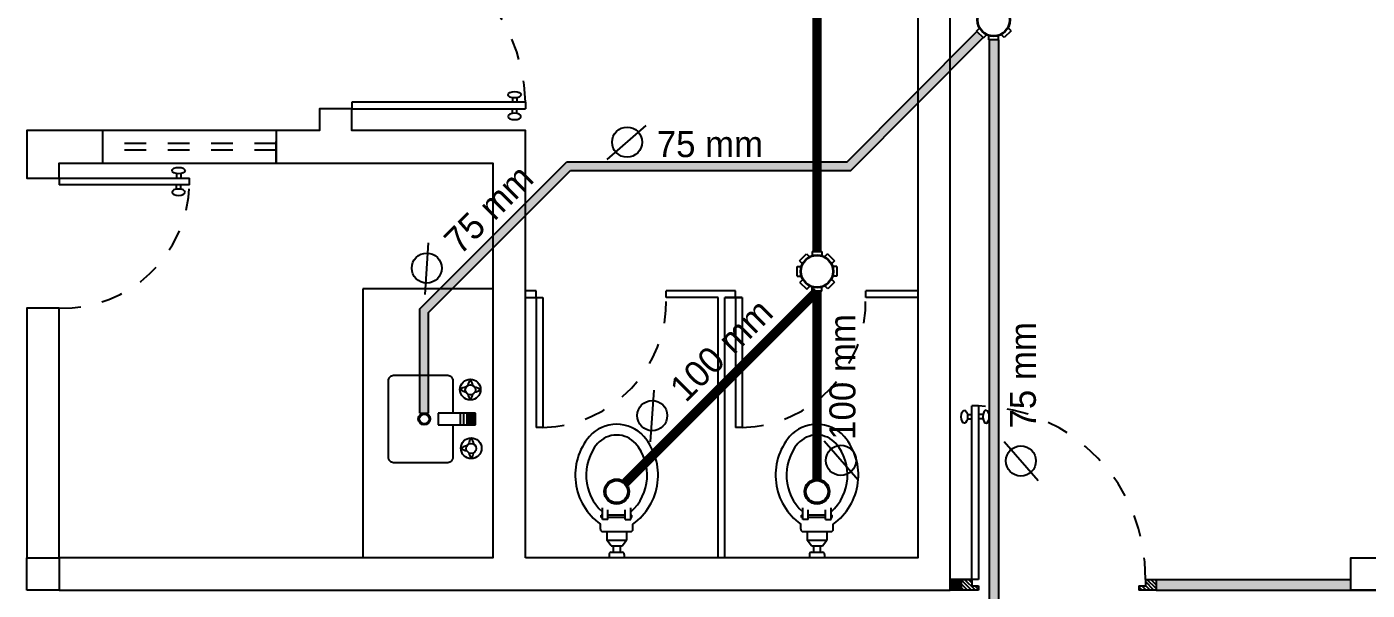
# Model space of a CAD drawing. Header units: millimetres. Extents: x 865.6 to 932.6, y 407.2 to 470.5.
# Drawn here: x 887.01 to 893.2, y 446.4 to 448.99 of the extents above; entities that cross this region are included whole.
import ezdxf

# ---------------------------------------------------------------- set-up
doc = ezdxf.new("R2010")
doc.units = ezdxf.units.MM
doc.linetypes.add('ACAD_ISO03W100', pattern=[30, 12, -18])
for name, color, linetype in [('can01', 1, 'Continuous'), ('can02', 2, 'Continuous'), ('ESQUADRIAS', 2, 'Continuous'), ('Fios', 10, 'Continuous'), ('Janela', 2, 'Continuous'), ('pena 01', 1, 'Continuous'), ('pena02', 2, 'Continuous'), ('pena04', 4, 'Continuous'), ('texto hidro', 1, 'Continuous'), ('TIGRECAD', 1, 'Continuous')]:
    doc.layers.add(name, color=color, linetype=linetype)
doc.styles.get("Standard").update_dxf_attribs({"font": 'ERASLGHT.TTF'})

msp = doc.modelspace()

# ---------------------------------------------------------------- hatches: boundary and pattern name
at = {"layer": 'can01'}
h = msp.add_hatch(color=256, dxfattribs=at)
h.paths.add_polyline_path([(888.828, 447.3848), (888.868, 447.3848), (888.868, 447.6766), (888.9762, 447.7848), (888.9197, 447.7848), (888.828, 447.6931)])
h.paths.add_polyline_path([(888.828, 447.2122), (888.868, 447.2122), (888.868, 447.3848), (888.828, 447.3848)])
h.paths.add_polyline_path([(889.1645, 447.9731), (889.1645, 448.0297), (888.9197, 447.7848), (888.9762, 447.7848)])
h.paths.add_polyline_path([(889.3145, 448.1231), (889.3145, 448.1797), (889.1645, 448.0297), (889.1645, 447.9731)])
h.paths.add_polyline_path([(889.5228, 448.3314), (890.6598, 448.3314), (890.6598, 448.3714), (889.5062, 448.3714), (889.3145, 448.1797), (889.3145, 448.1231)])
h.paths.add_polyline_path([(890.6598, 448.3714), (890.6598, 448.3314), (890.8163, 448.3314), (891.1245, 448.6411), (891.1245, 448.6978), (890.7996, 448.3714)])
h.paths.add_polyline_path([(891.1245, 448.6978), (891.1245, 448.6411), (891.2745, 448.7919), (891.2745, 448.8486)])
h.paths.add_polyline_path([(891.4264, 448.9445), (891.3973, 448.9719), (891.2745, 448.8486), (891.2745, 448.7919)])
h = msp.add_hatch(color=256, dxfattribs=at)
h.paths.add_polyline_path([(891.4965, 448.9333), (891.4545, 448.9333), (891.4545, 447.4802), (891.4965, 447.4802)])
h.paths.add_polyline_path([(891.4965, 447.4802), (891.4545, 447.4802), (891.4545, 447.2427, -0.013437), (891.4965, 447.2381)])
h.paths.add_polyline_path([(891.4965, 447.2381, 0.013437), (891.4545, 447.2427), (891.4545, 445.7398), (891.4965, 445.7398)])
at = {"layer": 'pena02'}
for points in [[(891.3245, 446.3952), (891.3245, 446.4452), (891.2745, 446.4452), (891.2745, 446.3952)], [(893.1228, 446.3952), (893.1228, 446.4452), (892.2245, 446.4452), (892.2245, 446.3952)]]:
    msp.add_hatch(color=0, dxfattribs=at).paths.add_polyline_path(points)
h = msp.add_hatch(dxfattribs=at)
h.set_pattern_fill('LINE', color=0, scale=0.004, angle=45, style=0)
h.set_pattern_definition([(315, (-1126.474457, 2387.694245), (-0.00898025612, -0.00898025612), [])])
h.paths.add_polyline_path([(891.3245, 446.4452), (891.3245, 446.3952), (891.4045, 446.3952), (891.4045, 446.4152), (891.3745, 446.4152), (891.3745, 446.4452)])
h = msp.add_hatch(dxfattribs=at)
h.set_pattern_fill('LINE', color=0, scale=0.004, angle=45, style=0)
h.set_pattern_definition([(315, (-1126.674457, 2387.694245), (-0.00898025612, -0.00898025612), [])])
h.paths.add_polyline_path([(892.2245, 446.4452), (892.2245, 446.3952), (892.1445, 446.3952), (892.1445, 446.4152), (892.1745, 446.4152), (892.1745, 446.4452)])

# ---------------------------------------------------------------- linework, layer by layer
at = {"layer": 'can01'}
for p, q in [((890.7996, 448.3714), (891.3977, 448.9723)), ((890.8163, 448.3314), (891.426, 448.9441)), ((891.4545, 448.9333), (891.4545, 445.5415)), ((891.4965, 448.9333), (891.4965, 445.5415)), ((888.828, 447.6931), (889.5062, 448.3714)), ((889.5062, 448.3714), (890.7996, 448.3714)), ((888.868, 447.6766), (889.5228, 448.3314)), ((889.5228, 448.3314), (890.8163, 448.3314)), ((889.7766, 446.891), (890.6598, 447.7742)), ((890.6598, 447.6079), (890.6598, 447.7742)), ((888.828, 447.2122), (888.828, 447.6931)), ((888.868, 447.2122), (888.868, 447.6766)), ((890.6598, 446.9079), (890.6598, 447.6079)), ((888.828, 447.2122), (888.868, 447.2122))]:
    msp.add_line(p, q, dxfattribs=at)
at = {"layer": 'can01', "const_width": 0.044}
for points in [[(890.6598, 447.9572), (890.6598, 447.9572), (890.6598, 453.8952)], [(889.7766, 446.891), (890.6598, 447.7742)], [(890.6598, 446.9079), (890.6598, 447.7742)]]:
    msp.add_lwpolyline(points, dxfattribs=at)
at = {"layer": 'can02', "color": 0}
for points in [[(891.2745, 452.5452), (890.7195, 452.5452), (890.7195, 452.3952), (891.1245, 452.3952), (891.1245, 446.5452), (889.3145, 446.5452)], [(889.3145, 446.3952), (891.2745, 446.3952), (891.2745, 452.3952)], [(889.3145, 446.5452), (889.3145, 448.5152), (888.5145, 448.5152), (888.5145, 448.6152), (888.3645, 448.6152), (888.3645, 448.5152), (888.1645, 448.5152), (888.1645, 448.3652), (888.3645, 448.3652), (889.1645, 448.3652), (889.1645, 446.5452), (887.1645, 446.5452), (887.1645, 446.3952), (889.3145, 446.3952), (889.3145, 446.3952)]]:
    msp.add_lwpolyline(points, dxfattribs=at)
for points in [[(887.1645, 448.2952), (887.1645, 448.3652), (887.3645, 448.3652), (887.3645, 448.5152), (887.0145, 448.5152), (887.0145, 448.2952)], [(887.1645, 446.5452), (887.1645, 447.6952), (887.0145, 447.6952), (887.0145, 446.5452)]]:
    msp.add_lwpolyline(points, close=True, dxfattribs=at)
at = {"layer": 'ESQUADRIAS', "color": 0}
for p, q in [((889.3145, 447.7452), (889.3645, 447.7452)), ((889.3645, 447.7452), (889.3645, 447.7752)), ((889.3645, 447.7452), (889.3945, 447.7452)), ((889.9645, 447.7452), (889.9645, 447.7752)), ((890.2345, 447.7452), (890.2845, 447.7452)), ((890.2845, 447.7452), (890.2845, 447.7752)), ((890.2845, 447.7452), (890.3145, 447.7452)), ((890.8845, 447.7452), (890.8845, 447.7752))]:
    msp.add_line(p, q, dxfattribs=at)
at = {"layer": 'Fios', "color": 0}
for p, q in [((889.1645, 447.7848), (888.5645, 447.7848)), ((888.5645, 447.7848), (888.5645, 446.5452)), ((888.9561, 447.3848), (888.7061, 447.3848)), ((888.6811, 447.3598), (888.6811, 447.0098)), ((888.9811, 447.2119), (888.9811, 447.3598)), ((888.9114, 447.2119), (888.9114, 447.1578)), ((889.0841, 447.2119), (888.9114, 447.2119)), ((889.0129, 447.2119), (889.0129, 447.1578)), ((889.0292, 447.2119), (889.0292, 447.1578)), ((889.0444, 447.2119), (889.0444, 447.1578)), ((889.0536, 447.2119), (889.0536, 447.1578)), ((889.0607, 447.2119), (889.0607, 447.1578)), ((889.0673, 447.2119), (889.0673, 447.1578)), ((889.0733, 447.2119), (889.0733, 447.1578)), ((889.077, 447.2119), (889.077, 447.1578)), ((889.0792, 447.2119), (889.0792, 447.1578)), ((889.0814, 447.2119), (889.0814, 447.1578)), ((889.0825, 447.2119), (889.0825, 447.1578)), ((889.0841, 447.1578), (889.0841, 447.2119)), ((888.9114, 447.1578), (889.0841, 447.1578)), ((888.9811, 447.0098), (888.9811, 447.1578)), ((888.7061, 446.9848), (888.9561, 446.9848)), ((889.67, 446.7215), (889.67, 446.7746)), ((889.695, 446.7215), (889.695, 446.7655)), ((889.7754, 446.7215), (889.7754, 446.7655)), ((889.8004, 446.7215), (889.8004, 446.7746)), ((890.594, 446.7215), (890.594, 446.7746)), ((890.619, 446.7215), (890.619, 446.7655)), ((890.6994, 446.7215), (890.6994, 446.7655)), ((890.7244, 446.7215), (890.7244, 446.7746)), ((889.6605, 446.6765), (889.6605, 446.7)), ((889.6641, 446.7305), (889.6641, 446.7411)), ((889.67, 446.7411), (889.6641, 446.7411)), ((889.67, 446.7305), (889.6641, 446.7305)), ((889.695, 446.7215), (889.67, 446.7215)), ((889.7754, 446.7411), (889.695, 446.7411)), ((889.7754, 446.7305), (889.695, 446.7305)), ((889.7754, 446.7215), (889.8004, 446.7215)), ((889.8004, 446.7411), (889.8063, 446.7411)), ((889.8004, 446.7305), (889.8063, 446.7305)), ((889.8063, 446.7305), (889.8063, 446.7411)), ((889.8105, 446.6765), (889.8105, 446.7)), ((890.5845, 446.6765), (890.5845, 446.7)), ((890.594, 446.7411), (890.5881, 446.7411)), ((890.5881, 446.7305), (890.5881, 446.7411)), ((890.594, 446.7305), (890.5881, 446.7305)), ((890.619, 446.7215), (890.594, 446.7215)), ((890.6994, 446.7411), (890.619, 446.7411)), ((890.6994, 446.7305), (890.619, 446.7305)), ((890.6994, 446.7215), (890.7244, 446.7215)), ((890.7244, 446.7411), (890.7303, 446.7411)), ((890.7244, 446.7305), (890.7303, 446.7305)), ((890.7303, 446.7305), (890.7303, 446.7411)), ((890.7345, 446.6765), (890.7345, 446.7)), ((889.6718, 446.6652), (889.7993, 446.6652)), ((889.6905, 446.6652), (889.6905, 446.6252)), ((889.6905, 446.6252), (889.7805, 446.6252)), ((889.71, 446.6002), (889.6905, 446.6252)), ((889.761, 446.6002), (889.7805, 446.6252)), ((889.7805, 446.6652), (889.7805, 446.6252)), ((890.5958, 446.6652), (890.7232, 446.6652)), ((890.6145, 446.6652), (890.6145, 446.6252)), ((890.634, 446.6002), (890.6145, 446.6252)), ((890.6145, 446.6252), (890.7045, 446.6252)), ((890.685, 446.6002), (890.7045, 446.6252)), ((890.7045, 446.6652), (890.7045, 446.6252)), ((889.71, 446.6002), (889.761, 446.6002)), ((889.7105, 446.5702), (889.7605, 446.5702)), ((889.72, 446.6002), (889.72, 446.5702)), ((889.751, 446.6002), (889.751, 446.5702)), ((890.634, 446.6002), (890.685, 446.6002)), ((890.6345, 446.5702), (890.6845, 446.5702)), ((890.644, 446.6002), (890.644, 446.5702)), ((890.675, 446.6002), (890.675, 446.5702)), ((889.7005, 446.5602), (889.7005, 446.5452)), ((889.7705, 446.5602), (889.7705, 446.5452)), ((890.6245, 446.5602), (890.6245, 446.5452)), ((890.6945, 446.5602), (890.6945, 446.5452))]:
    msp.add_line(p, q, dxfattribs=at)
for centre, radius in [((889.0605, 447.3205), 0.0477), ((889.0607, 447.3197), 0.0233), ((889.0646, 447.0499), 0.0477), ((889.0648, 447.049), 0.0233)]:
    msp.add_circle(centre, radius, dxfattribs=at)
for centre, radius, start, end in [((888.7061, 447.3598), 0.025, 89.99996, 180.00004), ((888.9561, 447.3598), 0.025, 359.99996, 90.00004), ((889.1335, 447.3205), 0.0871, 146.83688, 167.49214), ((888.9876, 447.3205), 0.0871, 12.68337, 33.16312), ((889.0597, 447.2473), 0.0871, 102.19895, 122.50746), ((889.0614, 447.3932), 0.0871, 236.18121, 255.97518), ((889.0597, 447.2473), 0.0871, 56.18121, 76.17978), ((889.0614, 447.3932), 0.0871, 283.01879, 302.50746), ((889.1335, 447.3205), 0.0871, 193.87427, 213.16312), ((888.9876, 447.3205), 0.0871, 326.83688, 345.95713), ((889.7355, 446.9911), 0.1695, 41.99608, 138.00392), ((890.6595, 446.9911), 0.1695, 41.99608, 138.00392), ((889.0638, 446.9766), 0.0871, 102.19895, 122.50746), ((889.1375, 447.0499), 0.0871, 146.83688, 167.49214), ((888.9917, 447.0499), 0.0871, 12.68337, 33.16312), ((889.8223, 446.9258), 0.2778, 139.97477, 234.38301), ((889.8223, 446.9258), 0.2278, 139.97477, 228.04005), ((889.7355, 446.9911), 0.1195, 41.99608, 138.00392), ((889.6488, 446.9258), 0.2278, 311.74307, 40.02523), ((889.6488, 446.9258), 0.2778, 305.61699, 40.02523), ((890.7463, 446.9258), 0.2778, 139.97477, 234.38301), ((890.7463, 446.9258), 0.2278, 139.97477, 228.04005), ((890.6595, 446.9911), 0.1195, 41.99608, 138.00392), ((890.5728, 446.9258), 0.2278, 311.74307, 40.02523), ((890.5728, 446.9258), 0.2778, 305.61699, 40.02523), ((888.7061, 447.0098), 0.025, 179.99996, 270.00004), ((888.9561, 447.0098), 0.025, 269.99996, 0.00004), ((889.0654, 447.1225), 0.0871, 236.18121, 255.97518), ((889.1375, 447.0499), 0.0871, 193.87427, 213.16312), ((888.9917, 447.0499), 0.0871, 326.83688, 345.95713), ((889.6718, 446.6765), 0.0113, 180, 270), ((889.7993, 446.6765), 0.0113, 270, 0), ((890.5958, 446.6765), 0.0113, 180, 270), ((890.7232, 446.6765), 0.0113, 270, 0), ((889.7105, 446.5602), 0.01, 90, 180), ((889.7605, 446.5602), 0.01, 0, 90), ((890.6345, 446.5602), 0.01, 90, 180), ((890.6845, 446.5602), 0.01, 0, 90)]:
    msp.add_arc(centre, radius, start, end, dxfattribs=at)
at = {"layer": 'Janela', "color": 0}
for p, q in [((889.3645, 447.7452), (889.3645, 447.1452)), ((889.3945, 447.7452), (889.3945, 447.1452)), ((890.2845, 447.7452), (890.2845, 447.1452)), ((890.3145, 447.7452), (890.3145, 447.1452)), ((889.3945, 447.1452), (889.3645, 447.1452)), ((890.3145, 447.1452), (890.2845, 447.1452))]:
    msp.add_line(p, q, dxfattribs=at)
at = {"layer": 'pena 01', "color": 0, "linetype": 'ACAD_ISO03W100', "ltscale": 0.005}
for p, q in [((887.3645, 448.3652), (887.3645, 448.5152)), ((888.1645, 448.3652), (888.1645, 448.5152)), ((888.1645, 448.4552), (887.3645, 448.4552)), ((888.1645, 448.4252), (887.3645, 448.4252))]:
    msp.add_line(p, q, dxfattribs=at)
for centre, radius, start, end in [((888.5295, 448.6302), 0.7851, 1.09469, 91.09469), ((887.1795, 448.2802), 0.5852, 268.5312, 358.5312), ((889.3795, 447.7302), 0.5852, 271.4688, 1.4688), ((890.2995, 447.7302), 0.5852, 271.4688, 1.4688), ((891.3895, 446.4602), 0.7851, 358.90531, 88.90531)]:
    msp.add_arc(centre, radius, start, end, dxfattribs=at)
at = {"layer": 'pena02', "color": 0}
for p, q in [((889.2545, 448.6661), (889.2545, 448.6452)), ((889.2745, 448.6661), (889.2745, 448.6452)), ((888.5145, 448.6452), (888.5145, 448.6152)), ((889.3145, 448.6452), (888.5145, 448.6452)), ((888.5145, 448.6152), (889.3145, 448.6152)), ((889.2545, 448.5944), (889.2545, 448.6152)), ((889.2745, 448.5944), (889.2745, 448.6152)), ((889.3145, 448.6452), (889.3145, 448.6152)), ((888.1645, 448.5152), (887.3645, 448.5152)), ((887.3645, 448.3652), (888.1645, 448.3652)), ((887.1645, 448.2952), (887.7645, 448.2952)), ((887.1645, 448.2952), (887.1645, 448.2652)), ((887.7045, 448.3161), (887.7045, 448.2952)), ((887.7245, 448.3161), (887.7245, 448.2952)), ((887.7645, 448.2652), (887.7645, 448.2952)), ((887.7645, 448.2652), (887.1645, 448.2652)), ((887.7045, 448.2444), (887.7045, 448.2652)), ((887.7245, 448.2444), (887.7245, 448.2652)), ((889.3645, 447.7752), (889.3145, 447.7752)), ((889.3645, 447.7752), (889.3145, 447.7752)), ((890.2845, 447.7752), (889.9645, 447.7752)), ((890.2045, 447.7452), (889.9645, 447.7452)), ((890.2045, 446.5452), (890.2045, 447.7452)), ((890.2845, 447.7752), (890.2345, 447.7752)), ((890.2845, 447.7752), (890.2345, 447.7752)), ((890.2345, 446.5452), (890.2345, 447.7452)), ((890.3145, 447.7452), (890.2345, 447.7452)), ((891.1245, 447.7752), (890.8845, 447.7752)), ((891.1245, 447.7452), (890.8845, 447.7452)), ((891.3745, 446.4452), (891.3745, 447.2452)), ((891.4045, 447.2452), (891.3745, 447.2452)), ((891.4045, 447.2452), (891.4045, 446.4452)), ((891.3537, 447.2052), (891.3745, 447.2052)), ((891.3537, 447.1852), (891.3745, 447.1852)), ((891.4254, 447.2052), (891.4045, 447.2052)), ((891.4254, 447.1852), (891.4045, 447.1852)), ((891.3245, 446.4452), (891.2745, 446.4452)), ((891.4045, 446.4452), (891.3245, 446.4452)), ((891.3245, 446.4452), (891.3245, 446.3952)), ((891.3245, 446.4452), (891.3745, 446.4452)), ((891.4045, 446.4452), (891.3745, 446.4452)), ((891.3745, 446.4452), (891.3745, 446.4152)), ((892.1745, 446.4452), (892.2245, 446.4452)), ((892.1745, 446.4452), (892.1745, 446.4152)), ((892.2245, 446.4452), (893.1228, 446.4452)), ((892.2245, 446.4452), (892.2245, 446.3952)), ((891.3245, 446.3952), (891.2745, 446.3952)), ((891.4045, 446.3952), (891.3245, 446.3952)), ((891.3745, 446.4152), (891.4045, 446.4152)), ((891.4045, 446.4152), (891.4045, 446.3952)), ((892.1445, 446.4152), (892.1745, 446.4152)), ((892.1445, 446.4152), (892.1445, 446.3952)), ((892.2245, 446.3952), (892.1445, 446.3952)), ((892.2245, 446.3952), (902.6478, 446.3952))]:
    msp.add_line(p, q, dxfattribs=at)
for centre, major_axis in [((889.2645, 448.6802), (0.03, 0)), ((887.7145, 448.3302), (0.03, 0)), ((891.3395, 447.1952), (0, 0.03))]:
    msp.add_ellipse(centre, major_axis=major_axis, ratio=0.5, dxfattribs=at)
at = {"layer": 'pena02', "color": 0, "extrusion": (0, 0, -1)}
for centre, major_axis in [((889.2645, 448.5802), (0.03, 0)), ((887.7145, 448.2302), (0.03, 0)), ((891.4395, 447.1952), (0, 0.03))]:
    msp.add_ellipse(centre, major_axis=major_axis, ratio=0.5, dxfattribs=at)
at = {"layer": 'pena04', "color": 0}
for points in [[(887.0145, 446.3952), (887.0145, 446.5452), (887.1645, 446.5452), (887.1645, 446.3952)], [(893.1228, 446.3952), (893.1228, 446.5452), (893.2728, 446.5452), (893.2728, 446.3952)]]:
    msp.add_lwpolyline(points, close=True, dxfattribs=at)
at = {"layer": 'TIGRECAD'}
for p, q in [((891.3955, 448.9736), (891.4088, 448.9878)), ((891.3955, 448.9736), (891.4282, 448.9428)), ((891.5547, 448.9755), (891.5237, 448.9445)), ((891.5547, 448.9755), (891.5411, 448.9889)), ((891.4282, 448.9428), (891.4415, 448.9569)), ((891.4521, 448.9333), (891.4521, 448.9527)), ((891.4971, 448.9333), (891.4521, 448.9333)), ((891.4971, 448.9333), (891.4971, 448.9527)), ((891.5237, 448.9445), (891.5099, 448.958)), ((889.6923, 448.3816), (889.8721, 448.5388)), ((888.8515, 447.7595), (888.8675, 447.9978)), ((890.5792, 447.9145), (890.611, 447.9463)), ((890.611, 447.9463), (890.6248, 447.9326)), ((890.6373, 447.9572), (890.6823, 447.9572)), ((890.6373, 447.9572), (890.6373, 447.9378)), ((890.6373, 447.9572), (890.6823, 447.9572)), ((890.6373, 447.9572), (890.6373, 447.9378)), ((890.6823, 447.9572), (890.6823, 447.9378)), ((890.6823, 447.9572), (890.6823, 447.9378)), ((890.7086, 447.9463), (890.6949, 447.9326)), ((890.7086, 447.9463), (890.7404, 447.9145)), ((890.5683, 447.8432), (890.5683, 447.8882)), ((890.5683, 447.8882), (890.5878, 447.8882)), ((890.5683, 447.8432), (890.5683, 447.8882)), ((890.5683, 447.8882), (890.5878, 447.8882)), ((890.5792, 447.9145), (890.593, 447.9008)), ((890.7404, 447.9145), (890.7267, 447.9008)), ((890.7513, 447.8882), (890.7319, 447.8882)), ((890.7513, 447.8882), (890.7513, 447.8432)), ((890.5683, 447.8432), (890.5878, 447.8432)), ((890.5683, 447.8432), (890.5878, 447.8432)), ((890.5807, 447.8146), (890.594, 447.8287)), ((890.5807, 447.8146), (890.6134, 447.7837)), ((890.6134, 447.7837), (890.6268, 447.7978)), ((890.709, 447.7854), (890.6952, 447.799)), ((890.74, 447.8164), (890.709, 447.7854)), ((890.74, 447.8164), (890.7263, 447.8299)), ((890.7513, 447.8432), (890.7319, 447.8432)), ((890.6373, 447.7742), (890.6373, 447.7936)), ((890.6823, 447.7742), (890.6373, 447.7742)), ((890.6823, 447.7742), (890.6823, 447.7936)), ((889.8911, 447.0792), (889.9079, 447.3174)), ((890.8501, 446.9024), (890.6929, 447.0822)), ((891.6802, 446.8999), (891.523, 447.0797))]:
    msp.add_line(p, q, dxfattribs=at)
for centre, radius in [((891.4746, 449.0248), 0.0755), ((891.4746, 449.0248), 0.0735), ((889.7837, 448.4615), 0.0695), ((888.8596, 447.8806), 0.0695), ((890.6598, 447.8657), 0.0755), ((890.6598, 447.8657), 0.0735), ((889.8996, 447.2003), 0.0695), ((888.848, 447.1848), 0.0274), ((888.848, 447.1848), 0.0274), ((888.848, 447.1848), 0.0256), ((888.848, 447.1848), 0.0256), ((888.848, 447.1848), 0.0228), ((888.848, 447.1848), 0.0228), ((888.848, 447.1848), 0.0228), ((890.7702, 446.9938), 0.0695), ((891.6003, 446.9913), 0.0695), ((889.7359, 446.8502), 0.0577), ((889.7359, 446.8502), 0.0532), ((889.7359, 446.8502), 0.051), ((890.6598, 446.8502), 0.0577), ((890.6598, 446.8502), 0.0532), ((890.6598, 446.8502), 0.051)]:
    msp.add_circle(centre, radius, dxfattribs=at)

# ---------------------------------------------------------------- texts
at = {"layer": 'texto hidro', "insert": (889.9206, 448.5124), "char_height": 0.12, "width": 11.620401, "attachment_point": 1}
msp.add_mtext('{\\fEras Demi ITC|b0|i0|c0|p34;75 mm}', dxfattribs=at)
at = {"layer": 'texto hidro', "char_height": 0.12, "width": 11.620401, "attachment_point": 1}
for s, insert, rotation in [('{\\fEras Demi ITC|b0|i0|c0|p34;75 mm}', (888.9291, 448.022), 45), ('{\\fEras Demi ITC|b0|i0|c0|p34;100 mm}', (889.9699, 447.3418), 44.81077), ('{\\fEras Demi ITC|b0|i0|c0|p34;100 mm}', (890.717, 447.0886), 90), ('{\\fEras Demi ITC|b0|i0|c0|p34;75 mm}', (891.5494, 447.1409), 90)]:
    msp.add_mtext(s, dxfattribs=dict(at, insert=insert, rotation=rotation))

doc.saveas('drawing.dxf')
